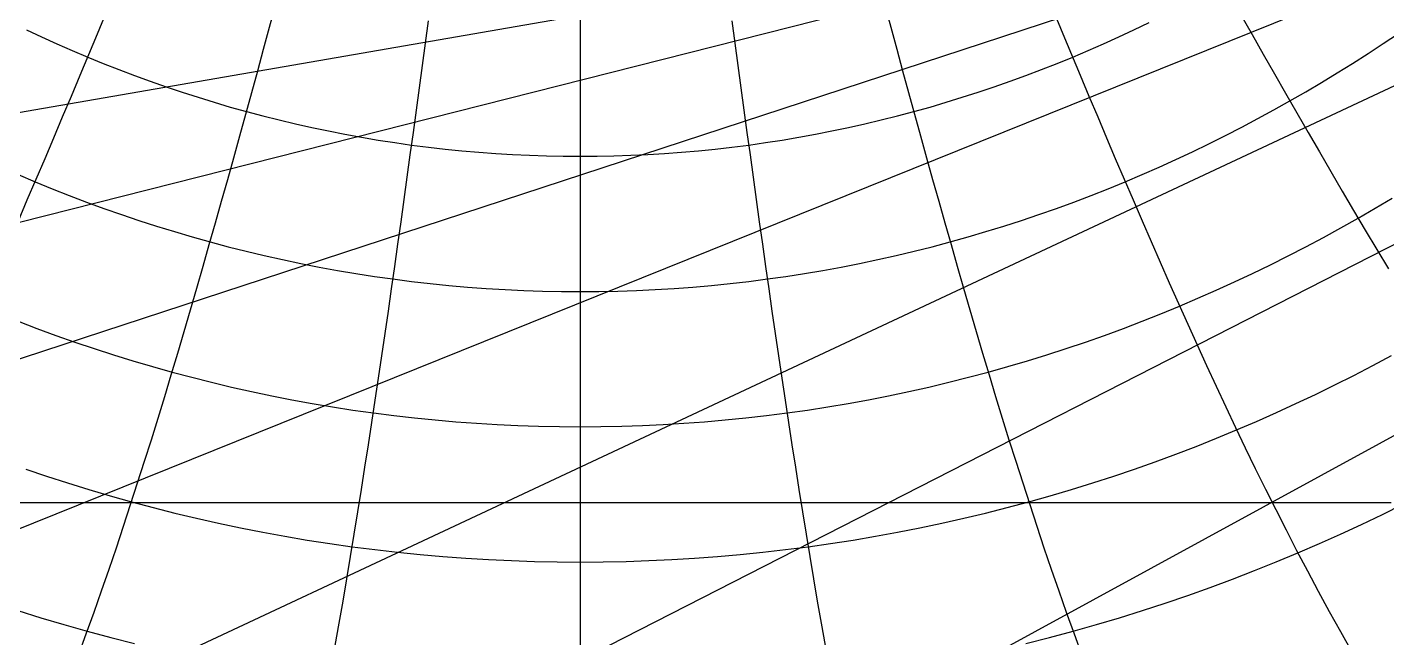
# Model space of a CAD drawing. Header units: millimetres. Extents: x -267 to 267, y -134 to 134.
# Drawn here: x -36.4 to 53.1, y -43.8 to -3.6 of the extents above; entities that cross this region are included whole.
import ezdxf

# ---------------------------------------------------------------- set-up
doc = ezdxf.new("R2010")
doc.units = ezdxf.units.MM
doc.layers.add('ENGRAVE', color=7, linetype='Continuous')

msp = doc.modelspace()

# ---------------------------------------------------------------- linework, layer by layer
at = {"layer": 'ENGRAVE'}
for points in [[(244.0152, 73.4772), (-22.56, -72.0247)], [(223.0391, 68.6466), (-43.1947, -67.2723)], [(203.8087, 62.917), (-62.1963, -61.6464)], [(133.5177, 54.8177), (135.0506, 53.9875), (136.5614, 53.1443), (138.0506, 52.2885), (139.5185, 51.4206), (140.9658, 50.541), (142.3928, 49.6502), (143.8001, 48.7484), (145.1881, 47.8362), (146.5573, 46.9139), (147.9083, 45.9819), (149.2415, 45.0405), (150.5574, 44.0901), (151.8565, 43.1311), (153.1394, 42.1638), (154.4066, 41.1884), (155.6584, 40.2053), (156.8954, 39.2149), (158.1182, 38.2174), (159.3271, 37.213), (160.5227, 36.2021), (161.7054, 35.185), (162.8758, 34.1619), (-103.0012, -33.133)], [(188.2816, 54.1413), (-77.6327, -52.9665)], [(175.2004, 44.1048), (-90.6866, -43.0097)], [(133.5177, 37.6379), (134.8218, 36.7405), (136.1133, 35.8355), (137.3924, 34.9232), (138.6595, 34.004), (139.9151, 33.078), (141.1595, 32.1456), (142.393, 31.207), (143.6161, 30.2625), (144.8291, 29.3122), (146.0324, 28.3565), (147.2262, 27.3956), (148.4111, 26.4296), (149.5873, 25.4589), (150.7553, 24.4836), (151.9153, 23.504), (-113.9676, -22.5203)], [(-36.9976, -16.3073), (-36.4085, -14.9415), (-35.8229, -13.5749), (-35.2402, -12.2078), (-34.6603, -10.84), (-34.0827, -9.4718), (-33.5073, -8.1031), (-32.9335, -6.7341), (-32.3613, -5.3648), (-31.7902, -3.9952), (-31.22, -2.6255)], [(-33.0377, -44.9094), (-32.5205, -43.4954), (-32.013, -42.08), (-31.5144, -40.6634), (-31.0244, -39.2457), (-30.5425, -37.8268), (-30.0682, -36.4069), (-29.6011, -34.986), (-29.1408, -33.5642), (-28.6868, -32.1415), (-28.2389, -30.718), (-27.7965, -29.2937), (-27.3595, -27.8687), (-26.9274, -26.443), (-26.5, -25.0167), (-26.0768, -23.5897), (-25.6578, -22.1623), (-25.2424, -20.7343), (-24.8305, -19.3059), (-24.4218, -17.877), (-24.016, -16.4477), (-23.6129, -15.0181), (-23.2122, -13.5881), (-22.8137, -12.1578), (-22.4171, -10.7273), (-22.0222, -9.2966), (-21.6288, -7.8656), (-21.2365, -6.4345), (-20.8453, -5.0032), (-20.4549, -3.5719), (-20.065, -2.1404)], [(20.065, -2.1404), (20.4549, -3.5719), (20.8453, -5.0032), (21.2365, -6.4345), (21.6288, -7.8656), (22.0222, -9.2966), (22.4171, -10.7273), (22.8137, -12.1578), (23.2122, -13.5881), (23.6129, -15.0181), (24.016, -16.4477), (24.4218, -17.877), (24.8305, -19.3059), (25.2424, -20.7343), (25.6578, -22.1623), (26.0768, -23.5897), (26.5, -25.0167), (26.9274, -26.443), (27.3595, -27.8687), (27.7965, -29.2937), (28.2389, -30.718), (28.6868, -32.1415), (29.1408, -33.5642), (29.6011, -34.986), (30.0682, -36.4069), (30.5425, -37.8268), (31.0244, -39.2457), (31.5144, -40.6634), (32.013, -42.08), (32.5205, -43.4954), (33.0377, -44.9094)], [(31.22, -2.6255), (31.7902, -3.9952), (32.3613, -5.3648), (32.9335, -6.7341), (33.5073, -8.1031), (34.0827, -9.4718), (34.6603, -10.84), (35.2402, -12.2078), (35.8229, -13.5749), (36.4085, -14.9415), (36.9976, -16.3073), (37.5903, -17.6724), (38.187, -19.0366), (38.7881, -20.3999), (39.394, -21.7622), (40.005, -23.1235), (40.6214, -24.4836), (41.2437, -25.8425), (41.8723, -27.2), (42.5076, -28.5562), (43.1499, -29.9109), (43.7999, -31.264), (44.4578, -32.6153), (45.1243, -33.9649), (45.7998, -35.3127), (46.4847, -36.6583), (47.1797, -38.0019), (47.8853, -39.3432), (48.6021, -40.6822), (49.3307, -42.0186), (50.0718, -43.3524), (50.8259, -44.6833)], [(-36.4652, -3.7379), (-35.4657, -4.2055), (-34.4602, -4.6608), (-33.4489, -5.1036), (-32.4319, -5.5339), (-31.4093, -5.9516), (-30.3811, -6.3564), (-29.3476, -6.7483), (-28.3088, -7.1271), (-27.2649, -7.4928), (-26.2159, -7.8451), (-25.1622, -8.184), (-24.1037, -8.5094), (-23.0407, -8.8211), (-21.9733, -9.1191), (-20.9018, -9.4033), (-19.8262, -9.6735), (-18.7467, -9.9296), (-17.6635, -10.1717), (-16.5769, -10.3995), (-15.487, -10.613), (-14.394, -10.8121), (-13.2981, -10.9967), (-12.1995, -11.1669), (-11.0984, -11.3224), (-9.9951, -11.4634), (-8.8897, -11.5896), (-7.7825, -11.7011), (-6.6738, -11.7978), (-5.5636, -11.8797), (-4.4522, -11.9468), (-3.34, -11.9989), (-2.227, -12.0362), (-1.1136, -12.0586), (0, -12.066), (1.1136, -12.0586), (2.227, -12.0362), (3.34, -11.9989), (4.4522, -11.9468), (5.5636, -11.8797), (6.6738, -11.7978), (7.7825, -11.7011), (8.8897, -11.5896), (9.9951, -11.4634), (11.0984, -11.3224), (12.1995, -11.1669), (13.2981, -10.9967), (14.394, -10.8121), (15.487, -10.613), (16.5769, -10.3995), (17.6635, -10.1717), (18.7467, -9.9296), (19.8262, -9.6735), (20.9018, -9.4033), (21.9733, -9.1191), (23.0407, -8.8211), (24.1037, -8.5094), (25.1622, -8.184), (26.2159, -7.8451), (27.2649, -7.4928), (28.3088, -7.1271), (29.3476, -6.7483), (30.3811, -6.3564), (31.4093, -5.9516), (32.4319, -5.5339), (33.4489, -5.1036), (34.4602, -4.6608), (35.4657, -4.2055), (36.4652, -3.7379), (37.4587, -3.2582)], [(-16.1305, -44.2695), (-15.8702, -42.8034), (-15.6149, -41.337), (-15.3641, -39.8702), (-15.1178, -38.4032), (-14.8755, -36.9359), (-14.637, -35.4684), (-14.4022, -34.0006), (-14.1708, -32.5325), (-13.9426, -31.0643), (-13.7174, -29.5959), (-13.495, -28.1272), (-13.2752, -26.6584), (-13.0579, -25.1894), (-12.8428, -23.7203), (-12.6299, -22.251), (-12.419, -20.7816), (-12.2098, -19.3121), (-12.0023, -17.8425), (-11.7963, -16.3727), (-11.5918, -14.9029), (-11.3884, -13.433), (-11.1862, -11.963), (-10.985, -10.4929), (-10.7846, -9.0228), (-10.585, -7.5526), (-10.386, -6.0824), (-10.1875, -4.6122), (-9.9893, -3.1419)], [(0, -2.9671), (0, -4.4506), (0, -5.9341), (0, -7.4176), (0, -8.9012), (0, -10.3847), (0, -11.8682), (0, -13.3518), (0, -14.8353), (0, -16.3188), (0, -17.8024), (0, -19.2859), (0, -20.7694), (0, -22.2529), (0, -23.7365), (0, -25.22), (0, -26.7035), (0, -28.1871), (0, -29.6706), (0, -31.1541), (0, -32.6377), (0, -34.1212), (0, -35.6047), (0, -37.0882), (0, -38.5718), (0, -40.0553), (0, -41.5388), (0, -43.0224), (0, -44.5059)], [(9.9893, -3.1419), (10.1875, -4.6122), (10.386, -6.0824), (10.585, -7.5526), (10.7846, -9.0228), (10.985, -10.4929), (11.1862, -11.963), (11.3884, -13.433), (11.5918, -14.9029), (11.7963, -16.3727), (12.0023, -17.8425), (12.2098, -19.3121), (12.419, -20.7816), (12.6299, -22.251), (12.8428, -23.7203), (13.0579, -25.1894), (13.2752, -26.6584), (13.495, -28.1272), (13.7174, -29.5959), (13.9426, -31.0643), (14.1708, -32.5325), (14.4022, -34.0006), (14.637, -35.4684), (14.8755, -36.9359), (15.1178, -38.4032), (15.3641, -39.8702), (15.6149, -41.337), (15.8702, -42.8034), (16.1305, -44.2695)], [(43.5114, -2.7591), (44.2445, -4.0492), (44.9786, -5.339), (45.7142, -6.6284), (46.4515, -7.9172), (47.1909, -9.2055), (47.9328, -10.4931), (48.6774, -11.7799), (49.4252, -13.0658), (50.1765, -14.3507), (50.9317, -15.6345), (51.6912, -16.9171), (52.4552, -18.1983), (53.2243, -19.4781)], [(-37.0119, -13.2702), (-35.895, -13.7437), (-34.7713, -14.2036), (-33.6407, -14.6495), (-32.5036, -15.0815), (-31.36, -15.4992), (-30.2101, -15.9027), (-29.054, -16.2917), (-27.8919, -16.666), (-26.724, -17.0256), (-25.5504, -17.3702), (-24.3714, -17.6998), (-23.187, -18.0142), (-21.9977, -18.3133), (-20.8034, -18.597), (-19.6046, -18.8651), (-18.4013, -19.1175), (-17.1939, -19.3542), (-15.9826, -19.575), (-14.7676, -19.7799), (-13.5492, -19.9687), (-12.3276, -20.1413), (-11.1032, -20.2978), (-9.8761, -20.4379), (-8.6468, -20.5618), (-7.4153, -20.6692), (-6.1822, -20.7602), (-4.9475, -20.8347), (-3.7117, -20.8926), (-2.4749, -20.9341), (-1.2376, -20.9589), (0, -20.9672), (1.2376, -20.9589), (2.4749, -20.9341), (3.7117, -20.8926), (4.9475, -20.8347), (6.1822, -20.7602), (7.4153, -20.6692), (8.6468, -20.5618), (9.8761, -20.4379), (11.1032, -20.2978), (12.3276, -20.1413), (13.5492, -19.9687), (14.7676, -19.7799), (15.9826, -19.575), (17.1939, -19.3542), (18.4013, -19.1175), (19.6046, -18.8651), (20.8034, -18.597), (21.9977, -18.3133), (23.187, -18.0142), (24.3714, -17.6998), (25.5504, -17.3702), (26.724, -17.0256), (27.8919, -16.666), (29.054, -16.2917), (30.2101, -15.9027), (31.36, -15.4992), (32.5036, -15.0815), (33.6407, -14.6495), (34.7713, -14.2036), (35.895, -13.7437), (37.0119, -13.2702), (38.1219, -12.7832), (39.2248, -12.2828), (40.3205, -11.7693), (41.409, -11.2427), (42.4901, -10.7032), (43.5638, -10.1512), (44.6301, -9.5866), (45.6889, -9.0097), (46.7401, -8.4206), (47.7838, -7.8196), (48.8198, -7.2068), (49.8482, -6.5824), (50.8689, -5.9466), (51.8819, -5.2995), (52.8873, -4.6413), (53.8849, -3.9723)], [(-37.0132, -22.9208), (-35.7728, -23.3936), (-34.5244, -23.8511), (-33.268, -24.2933), (-32.004, -24.7198), (-30.7323, -25.1305), (-29.4533, -25.5253), (-28.1672, -25.9039), (-26.8742, -26.2662), (-25.5744, -26.6119), (-24.2682, -26.941), (-22.9559, -27.2533), (-21.6376, -27.5486), (-20.3137, -27.8267), (-18.9844, -28.0876), (-17.6501, -28.3311), (-16.3111, -28.557), (-14.9677, -28.7654), (-13.6202, -28.956), (-12.269, -29.1287), (-10.9144, -29.2835), (-9.5567, -29.4203), (-8.1965, -29.539), (-6.8339, -29.6395), (-5.4694, -29.7219), (-4.1034, -29.7859), (-2.7363, -29.8317), (-1.3683, -29.8592), (0, -29.8684), (1.3683, -29.8592), (2.7363, -29.8317), (4.1034, -29.7859), (5.4694, -29.7219), (6.8339, -29.6395), (8.1965, -29.539), (9.5567, -29.4203), (10.9144, -29.2835), (12.269, -29.1287), (13.6202, -28.956), (14.9677, -28.7654), (16.3111, -28.557), (17.6501, -28.3311), (18.9844, -28.0876), (20.3137, -27.8267), (21.6376, -27.5486), (22.9559, -27.2533), (24.2682, -26.941), (25.5744, -26.6119), (26.8742, -26.2662), (28.1672, -25.9039), (29.4533, -25.5253), (30.7323, -25.1305), (32.004, -24.7198), (33.268, -24.2933), (34.5244, -23.8511), (35.7728, -23.3936), (37.0132, -22.9208), (38.2453, -22.433), (39.4692, -21.9304), (40.6845, -21.4132), (41.8913, -20.8816), (43.0894, -20.3358), (44.2788, -19.776), (45.4594, -19.2025), (46.631, -18.6154), (47.7937, -18.015), (48.9475, -17.4014), (50.0922, -16.7749), (51.2279, -16.1357), (52.3546, -15.4841), (53.4722, -14.8201)], [(-36.5089, -32.6523), (-35.1346, -33.1181), (-33.7507, -33.567), (-32.3574, -33.9987), (-30.955, -34.413), (-29.5437, -34.8098), (-28.1238, -35.1887), (-26.6956, -35.5495), (-25.2593, -35.8921), (-23.8155, -36.2163), (-22.3642, -36.5218), (-20.9061, -36.8085), (-19.4413, -37.0762), (-17.9704, -37.3248), (-16.4937, -37.5541), (-15.0117, -37.7639), (-13.5248, -37.9542), (-12.0334, -38.1247), (-10.5381, -38.2754), (-9.0392, -38.4063), (-7.5373, -38.5171), (-6.0329, -38.6079), (-4.5265, -38.6786), (-3.0185, -38.7291), (-1.5095, -38.7595), (0, -38.7696), (1.5095, -38.7595), (3.0185, -38.7291), (4.5265, -38.6786), (6.0329, -38.6079), (7.5373, -38.5171), (9.0392, -38.4063), (10.5381, -38.2754), (12.0334, -38.1247), (13.5248, -37.9542), (15.0117, -37.7639), (16.4937, -37.5541), (17.9704, -37.3248), (19.4413, -37.0762), (20.9061, -36.8085), (22.3642, -36.5218), (23.8155, -36.2163), (25.2593, -35.8921), (26.6956, -35.5495), (28.1238, -35.1887), (29.5437, -34.8098), (30.955, -34.413), (32.3574, -33.9987), (33.7507, -33.567), (35.1346, -33.1181), (36.5089, -32.6523), (37.8733, -32.1698), (39.2278, -31.6709), (40.5722, -31.1558), (41.9062, -30.6248), (43.2298, -30.0781), (44.5429, -29.516), (45.8453, -28.9387), (47.1369, -28.3464), (48.4178, -27.7396), (49.6879, -27.1183), (50.9471, -26.483), (52.1954, -25.8337), (53.4327, -25.1709)], [(-37.0882, -34.863), (-35.6047, -34.863), (-34.1212, -34.863), (-32.6377, -34.863), (-31.1541, -34.863), (-29.6706, -34.863), (-28.1871, -34.863), (-26.7035, -34.863), (-25.22, -34.863), (-23.7365, -34.863), (-22.2529, -34.863), (-20.7694, -34.863), (-19.2859, -34.863), (-17.8024, -34.863), (-16.3188, -34.863), (-14.8353, -34.863), (-13.3518, -34.863), (-11.8682, -34.863), (-10.3847, -34.863), (-8.9012, -34.863), (-7.4176, -34.863), (-5.9341, -34.863), (-4.4506, -34.863), (-2.9671, -34.863), (-1.4835, -34.863), (0, -34.863), (1.4835, -34.863), (2.9671, -34.863), (4.4506, -34.863), (5.9341, -34.863), (7.4176, -34.863), (8.9012, -34.863), (10.3847, -34.863), (11.8682, -34.863), (13.3518, -34.863), (14.8353, -34.863), (16.3188, -34.863), (17.8024, -34.863), (19.2859, -34.863), (20.7694, -34.863), (22.2529, -34.863), (23.7365, -34.863), (25.22, -34.863), (26.7035, -34.863), (28.1871, -34.863), (29.6706, -34.863), (31.1541, -34.863), (32.6377, -34.863), (34.1212, -34.863), (35.6047, -34.863), (37.0882, -34.863), (38.5718, -34.863), (40.0553, -34.863), (41.5388, -34.863), (43.0224, -34.863), (44.5059, -34.863), (45.9894, -34.863), (47.473, -34.863), (48.9565, -34.863), (50.44, -34.863), (51.9235, -34.863), (53.4071, -34.863)], [(29.3521, -44.1299), (30.91, -43.7346), (32.4571, -43.3199), (33.9929, -42.8861), (35.5172, -42.4334), (37.0297, -41.9621), (38.53, -41.4725), (40.0181, -40.9649), (41.4935, -40.4396), (42.9562, -39.8969), (44.406, -39.3371), (45.8427, -38.7606), (47.2663, -38.1677), (48.6766, -37.5587), (50.0736, -36.9338), (51.4572, -36.2934), (52.8275, -35.6379), (54.1843, -34.9676)], [(-37.0297, -41.9621), (-35.5172, -42.4334), (-33.9929, -42.8861), (-32.4571, -43.3199), (-30.91, -43.7346), (-29.3521, -44.1299)]]:
    msp.add_lwpolyline(points, dxfattribs=at)

doc.saveas('drawing.dxf')
